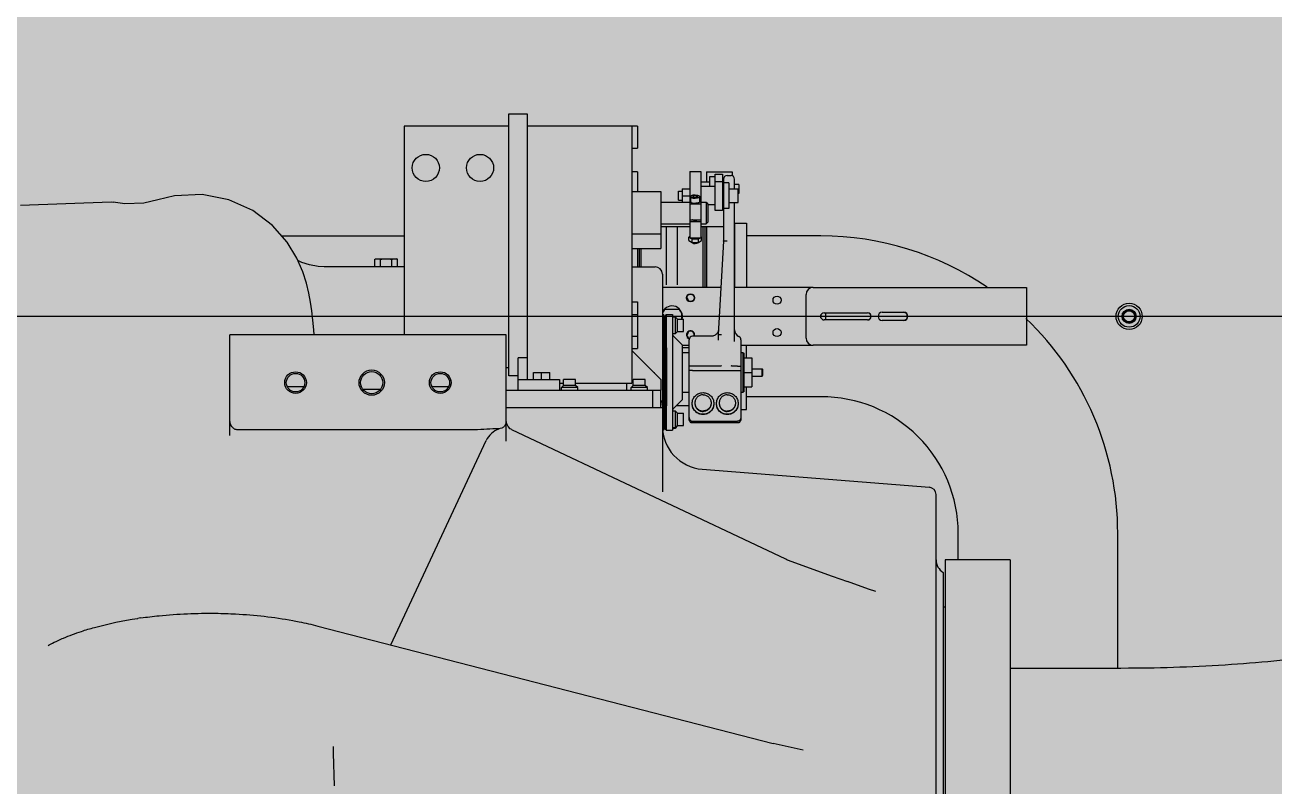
# Model space of a CAD drawing. Header units: millimetres. Extents: x -18489 to 17339, y -1599 to 10961.
# Drawn here: x -16764.7 to -16655.2, y 2114.1 to 2180.9 of the extents above; entities that cross this region are included whole.
import ezdxf

# ---------------------------------------------------------------- set-up
doc = ezdxf.new("R2010")
doc.units = ezdxf.units.MM
for name, color, linetype in [('188K-SM-03-F10-MECH-EQ-Y2257103$0$0 Xref', 8, 'Continuous'), ('188K-SM-03-F10-MECH-EQ-Y2257103$0$M-EQU-FOUNDATION', 8, 'Continuous'), ('188K-SM-03-F10-MECH-EQ-Y2257103$0$Micron CUP L10 HVAC EQU$0$M-MECH-EQU', 136, 'Continuous'), ('188K-SM-03-F10-MECH-EQ-Y2257103$0$Micron CUP L10 HVAC EQU$0$M-PHASE1 AREA', 252, 'Continuous')]:
    doc.layers.add(name, color=color, linetype=linetype)
pattern_1 = [(50, (4473.52, 709.2), (54.6554, -4.78173), [5.715, -62.865]), (355, (4473.52, 709.2), (-10.57303, 57.31705), [4.572, -50.29218]), (100.45144, (4478.076, 708.8), (44.08237, 52.53533), [4.857, -53.42707]), (46.1842, (4473.52, 724.44), (81.32371, -12.6127), [8.5725, -94.2975]), (96.63556, (4480.3, 723.39), (71.22124, 74.22784), [7.2855, -80.14068]), (351.18415, (4473.52, 724.44), (71.22124, 74.22784), [6.858, -75.43792]), (21, (4481.14, 720.63), (45.48432, -30.67956), [5.715, -62.865]), (326, (4481.14, 720.63), (18.54061, 55.25639), [4.572, -50.292]), (71.45144, (4484.93, 718.07), (64.02493, 24.57683), [4.857, -53.42698]), (37.5, (4473.521, 709.2), (0.926581, 25.366512), [0, -49.6824, 0, -51.054, 0, -50.4825]), (7.5, (4473.52, 709.2), (20.0459, 30.054172), [0, -29.1084, 0, -48.5394, 0, -19.2405]), (327.5, (4456.529, 709.2), (40.677179, -1.718623), [0, -19.05, 0, -59.436, 0, -78.867]), (317.5, (4448.91, 709.2), (44.438754, 7.62795), [0, -24.765, 0, -39.4716, 0, -56.007])]

# ---------------------------------------------------------------- blocks, each defined once
blk = doc.blocks.new('188K-SM-03-F10-MECH-EQ-Y2257103$0$Micron CUP L10 HVAC EQU$0$A$C0c53ceb0')
at = {"layer": '188K-SM-03-F10-MECH-EQ-Y2257103$0$Micron CUP L10 HVAC EQU$0$M-PHASE1 AREA'}
for p, q in [((-5791.1714, 12556.78257), (-5775.3131, 12556.78257)), ((-5791.1714, 12326.83731), (-5791.1714, 12556.78257)), ((-5775.3131, 12556.78257), (-5775.3131, 12323.66565)), ((-5791.1714, 12545.68177), (-5883.1495, 12545.68177)), ((-5883.1495, 12545.68177), (-5883.1495, 12362.86735)), ((-5678.57751, 12545.68177), (-5775.3131, 12545.68177)), ((-5683.335, 12545.68177), (-5683.335, 12320.49399)), ((-5678.57751, 12545.68177), (-5678.57751, 12526.65181)), ((-5683.335, 12526.65181), (-5678.57751, 12526.65181)), ((-5678.61587, 12505.89668), (-5683.335, 12505.89668)), ((-5678.61587, 12505.89649), (-5678.61587, 12488.59191)), ((-5632.58845, 12506.04009), (-5623.07348, 12506.04009)), ((-5632.58845, 12506.04009), (-5632.58845, 12448.03219)), ((-5623.07348, 12506.04009), (-5623.07348, 12448.03219)), ((-5615.15702, 12496.57405), (-5623.07348, 12496.57405)), ((-5617.86786, 12505.89668), (-5595.60282, 12505.89668)), ((-5617.86786, 12505.89649), (-5617.86786, 12496.57405)), ((-5615.15702, 12492.88018), (-5615.15702, 12501.78826)), ((-5615.15702, 12501.78826), (-5610.38684, 12501.78826)), ((-5610.38684, 12471.82967), (-5610.38684, 12503.68195)), ((-5610.38684, 12503.68195), (-5604.04353, 12503.68195)), ((-5610.38684, 12497.19174), (-5604.04353, 12497.19174)), ((-5604.04353, 12503.68195), (-5604.04353, 12471.82967)), ((-5603.05397, 12497.67144), (-5604.04353, 12497.67144)), ((-5603.05397, 12499.41767), (-5603.05397, 12445.04455)), ((-5598.28379, 12496.05184), (-5603.05397, 12496.05184)), ((-5600.00918, 12502.46272), (-5596.45692, 12502.46272)), ((-5598.28379, 12496.05184), (-5598.28379, 12473.72336)), ((-5595.60282, 12505.89649), (-5595.60282, 12502.32744)), ((-5593.41212, 12490.8207), (-5593.41212, 12499.41767)), ((-6084.56704, 12484.82415), (-6099.14505, 12481.27961)), ((-6060.31, 12485.89106), (-6084.56704, 12484.82415)), ((-6036.82562, 12481.25888), (-6060.31, 12485.89106)), ((-5683.335, 12488.59191), (-5657.96173, 12488.59191)), ((-5657.96173, 12488.59191), (-5657.96173, 12438.63194)), ((-5642.68702, 12488.85218), (-5639.33774, 12488.85218)), ((-5642.68702, 12480.92303), (-5642.68702, 12488.85218)), ((-5639.33774, 12490.97925), (-5632.58845, 12490.97925)), ((-5639.33774, 12490.97925), (-5639.33774, 12479.07693)), ((-5639.33774, 12484.63594), (-5632.58845, 12484.63594)), ((-5629.03704, 12484.69197), (-5630.17969, 12484.01507)), ((-5629.03704, 12483.33817), (-5629.03704, 12484.69197)), ((-5626.75176, 12484.69197), (-5629.03704, 12484.69197)), ((-5625.60911, 12484.01507), (-5626.75176, 12484.69197)), ((-5626.75176, 12483.33817), (-5626.75176, 12484.69197)), ((-5610.38684, 12492.88018), (-5623.07348, 12492.88018)), ((-5604.04353, 12491.93503), (-5603.43457, 12491.93503)), ((-5598.28379, 12490.83763), (-5590.34196, 12490.83763)), ((-5589.78375, 12494.58859), (-5593.41212, 12494.58859)), ((-5590.34196, 12478.93757), (-5590.34196, 12490.83763)), ((-5589.78375, 12486.65944), (-5590.34196, 12486.65944)), ((-5589.78375, 12494.58859), (-5589.78375, 12486.65944)), ((-6219.49758, 12476.66688), (-6139.8827, 12479.44709)), ((-6139.8827, 12479.44709), (-6138.32607, 12479.30882)), ((-6127.93881, 12477.81695), (-6138.32601, 12479.30888)), ((-6111.29658, 12478.43421), (-6127.93881, 12477.81695)), ((-6099.14493, 12481.27954), (-6111.29658, 12478.43421)), ((-6015.8453, 12471.71534), (-6036.82562, 12481.25888)), ((-5657.96173, 12479.07693), (-5632.58845, 12479.07693)), ((-5642.68702, 12480.92303), (-5639.33774, 12480.92303)), ((-5632.58845, 12477.83603), (-5623.07348, 12477.83603)), ((-5631.85263, 12479.48489), (-5631.85263, 12484.01507)), ((-5630.17969, 12484.01507), (-5629.03704, 12483.33817)), ((-5629.03704, 12483.33817), (-5626.75176, 12483.33817)), ((-5626.75176, 12483.33817), (-5625.60911, 12484.01507)), ((-5623.93617, 12479.48489), (-5623.93617, 12484.01507)), ((-5623.07348, 12479.07693), (-5618.31599, 12479.07693)), ((-5618.31599, 12479.07693), (-5616.73016, 12477.4911)), ((-5618.31599, 12479.07693), (-5618.31599, 12460.04698)), ((-5616.73016, 12477.4911), (-5616.73016, 12461.63281)), ((-5610.38684, 12476.89502), (-5616.73016, 12476.89502)), ((-5604.04353, 12477.84018), (-5603.43457, 12477.84018)), ((-5598.28379, 12473.72336), (-5603.05397, 12473.72336)), ((-5598.28379, 12478.93757), (-5590.34196, 12478.93757)), ((-5593.41212, 12356.86786), (-5593.41212, 12478.93757)), ((-5998.57213, 12458.66585), (-6015.8453, 12471.71534)), ((-5632.58845, 12463.76862), (-5623.07348, 12463.76862)), ((-5632.58845, 12462.33804), (-5623.07348, 12462.33804)), ((-5604.04353, 12471.82967), (-5610.38684, 12471.82967)), ((-5985.71758, 12444.09433), (-5998.57213, 12458.66585)), ((-5657.96173, 12460.04698), (-5632.58845, 12460.04698)), ((-5632.58845, 12457.56047), (-5657.96173, 12457.56047)), ((-5653.00285, 12406.78234), (-5653.00285, 12457.56047)), ((-5643.48787, 12406.78234), (-5643.48787, 12457.56047)), ((-5623.07348, 12460.04698), (-5618.31599, 12460.04698)), ((-5603.05397, 12457.56047), (-5623.07348, 12457.56047)), ((-5621.09596, 12457.56047), (-5621.09596, 12404.4036)), ((-5619.45369, 12457.56047), (-5619.45369, 12404.4036)), ((-5618.31599, 12460.04698), (-5616.73016, 12461.63281)), ((-5617.86786, 12457.56047), (-5617.86786, 12404.4036)), ((-5593.41212, 12460.73226), (-5582.91618, 12460.73226)), ((-5593.41212, 12460.73226), (-5593.41212, 12404.4036)), ((-5582.91618, 12460.73226), (-5582.91618, 12404.4036)), ((-5990.57979, 12449.60598), (-5883.1495, 12449.60598)), ((-5977.11924, 12430.06427), (-5985.71758, 12444.09433)), ((-5683.335, 12451.36136), (-5657.96173, 12451.36136)), ((-5632.58845, 12449.03399), (-5633.38787, 12448.56042)), ((-5633.38787, 12448.56042), (-5632.58845, 12448.08685)), ((-5633.38787, 12445.46082), (-5633.38787, 12448.56042)), ((-5633.38787, 12445.46082), (-5630.64114, 12443.83366)), ((-5632.58845, 12448.03219), (-5623.07348, 12448.03219)), ((-5632.49619, 12448.03219), (-5630.64114, 12446.93326)), ((-5630.64114, 12443.83366), (-5630.64114, 12446.93326)), ((-5630.64114, 12446.93326), (-5625.14766, 12446.93326)), ((-5630.64114, 12443.83366), (-5625.14766, 12443.83366)), ((-5630.30486, 12443.72027), (-5630.30486, 12443.83366)), ((-5625.48394, 12443.72027), (-5625.48394, 12443.83366)), ((-5625.14766, 12446.93326), (-5623.29261, 12448.03219)), ((-5625.14766, 12443.83366), (-5625.14766, 12446.93326)), ((-5625.14766, 12443.83366), (-5622.40093, 12445.46082)), ((-5622.40093, 12448.56042), (-5623.07348, 12448.95884)), ((-5623.07348, 12448.162), (-5622.40093, 12448.56042)), ((-5622.40093, 12445.46082), (-5622.40093, 12448.56042)), ((-5603.05397, 12445.04514), (-5607.87489, 12362.96922)), ((-5517.65931, 12449.60526), (-5582.91456, 12449.60526)), ((-5971.86346, 12418.00925), (-5977.11924, 12430.06427)), ((-5908.92693, 12429.16139), (-5907.57762, 12429.52293)), ((-5907.57762, 12429.52293), (-5890.1335, 12429.52293)), ((-5888.78419, 12429.16139), (-5890.1335, 12429.52293)), ((-5683.335, 12438.63194), (-5657.96173, 12438.63194)), ((-5678.61587, 12438.63194), (-5678.61587, 12422.49454)), ((-5677.03004, 12438.63194), (-5677.03004, 12422.49454)), ((-5675.39476, 12422.49454), (-5675.39476, 12438.63194)), ((-5972.69411, 12426.3265), (-5976.25541, 12428.08293)), ((-5966.13753, 12424.12904), (-5972.69411, 12426.3265)), ((-5958.35586, 12422.7465), (-5966.13753, 12424.12904)), ((-5953.24686, 12422.49454), (-5958.35586, 12422.7465)), ((-5883.1495, 12422.49454), (-5953.2454, 12422.49454)), ((-5908.92693, 12422.49454), (-5908.92693, 12429.16139)), ((-5903.89124, 12422.49454), (-5903.89124, 12429.16139)), ((-5893.81987, 12422.49454), (-5893.81987, 12429.16139)), ((-5888.78419, 12422.49454), (-5888.78419, 12429.16139)), ((-5683.335, 12422.49454), (-5663.06175, 12422.49454)), ((-5968.6895, 12408.0169), (-5971.86346, 12418.00925)), ((-5966.65791, 12399.44917), (-5968.6895, 12408.0169)), ((-5656.71844, 12416.15122), (-5656.71844, 12225.11651)), ((-5965.22788, 12391.60351), (-5966.65791, 12399.44917)), ((-5605.44114, 12404.4036), (-5656.71844, 12404.4036)), ((-5524.4238, 12404.4036), (-5593.41212, 12404.4036)), ((-5530.76712, 12360.00037), (-5530.76712, 12398.06028)), ((-5524.4238, 12404.4036), (-5337.44562, 12404.4036)), ((-5337.44562, 12404.4036), (-5337.44562, 12353.65705)), ((-5964.11, 12383.88566), (-5965.22788, 12391.60351)), ((-5683.335, 12391.79288), (-5678.57751, 12391.79288)), ((-5678.57751, 12391.79085), (-5678.57751, 12350.69021)), ((-3683.5878, 12379.03032), (-8809.19869, 12379.03032)), ((-5963.14924, 12375.80119), (-5964.11, 12383.88566)), ((-5962.27451, 12367.11996), (-5963.14924, 12375.80119)), ((-5683.335, 12380.75551), (-5678.57751, 12380.75551)), ((-5656.71844, 12380.62864), (-5655.73365, 12380.62864)), ((-5654.56171, 12378.59878), (-5655.73365, 12380.62864)), ((-5655.73365, 12380.62864), (-5655.73365, 12279.13556)), ((-5653.38977, 12380.62864), (-5654.56171, 12378.59878)), ((-5654.56171, 12378.59878), (-5654.56171, 12281.16542)), ((-5654.27785, 12385.37364), (-5642.21287, 12385.37364)), ((-5653.38977, 12380.62864), (-5653.38977, 12279.13556)), ((-5653.38977, 12380.62864), (-5647.71092, 12380.62864)), ((-5647.71092, 12380.62852), (-5647.71092, 12279.13568)), ((-5645.30046, 12378.24355), (-5647.71092, 12378.24355)), ((-5643.52433, 12376.44205), (-5645.30046, 12378.24355)), ((-5645.30046, 12363.98378), (-5645.30046, 12378.24355)), ((-5643.52433, 12365.78528), (-5643.52433, 12376.44205)), ((-5643.52433, 12376.44205), (-5638.19595, 12376.44205)), ((-5638.19595, 12365.78528), (-5638.19595, 12376.44205)), ((-5517.66092, 12377.73986), (-5517.66092, 12380.32079)), ((-5514.78196, 12382.20198), (-5476.72205, 12382.20198)), ((-5476.72205, 12375.85867), (-5514.78196, 12375.85867)), ((-5513.80728, 12382.21013), (-5513.80458, 12375.85082)), ((-5464.03542, 12382.58258), (-5445.00546, 12382.58258)), ((-5445.00546, 12375.47807), (-5464.03542, 12375.47807)), ((-5961.89738, 12362.86735), (-5962.27451, 12367.11996)), ((-5647.71092, 12363.98378), (-5645.30046, 12363.98378)), ((-5643.52433, 12365.78528), (-5645.30046, 12363.98378)), ((-5643.52433, 12365.78528), (-5638.19595, 12365.78528)), ((-5608.84273, 12364.0627), (-5609.29018, 12363.54421)), ((-5608.46387, 12364.61008), (-5608.84273, 12364.0627)), ((-5608.15155, 12365.17953), (-5608.46387, 12364.61008)), ((-5607.91201, 12365.74283), (-5608.15155, 12365.17953)), ((-5607.74346, 12366.26901), (-5607.91201, 12365.74283)), ((-5607.66022, 12366.62394), (-5607.74346, 12366.26901)), ((-5793.72579, 12362.86735), (-6036.04052, 12362.86735)), ((-6036.04052, 12274.49832), (-6036.04052, 12362.86735)), ((-5793.72579, 12269.64935), (-5793.72579, 12362.86735)), ((-5683.335, 12361.72555), (-5678.57751, 12361.72555)), ((-5647.48797, 12362.13694), (-5639.33774, 12353.98671)), ((-5639.33774, 12353.98671), (-5639.33774, 12305.77749)), ((-5639.33774, 12353.65705), (-5633.24816, 12353.65705)), ((-5633.24816, 12288.58284), (-5633.24816, 12358.55368)), ((-5613.86133, 12361.59869), (-5630.20337, 12361.59869)), ((-5613.3486, 12361.61941), (-5613.86132, 12361.59866)), ((-5612.52884, 12361.7402), (-5613.3486, 12361.61941)), ((-5611.75774, 12361.95764), (-5612.52884, 12361.7402)), ((-5611.04352, 12362.25892), (-5611.75774, 12361.95764)), ((-5610.39195, 12362.63159), (-5611.04352, 12362.25892)), ((-5609.8068, 12363.06374), (-5610.39195, 12362.63159)), ((-5609.29018, 12363.54421), (-5609.8068, 12363.06374)), ((-5607.87489, 12362.96863), (-5607.87489, 12358.09973)), ((-5587.83001, 12358.55368), (-5587.83001, 12288.58284)), ((-5587.83001, 12353.65705), (-5524.4238, 12353.65705)), ((-5582.91618, 12342.56873), (-5582.91618, 12353.65705)), ((-5337.44562, 12353.65705), (-5524.4238, 12353.65705)), ((-5783.24225, 12314.15067), (-5783.24225, 12342.6956)), ((-5775.3131, 12342.6956), (-5783.24225, 12342.6956)), ((-5683.335, 12350.68818), (-5678.57751, 12350.68818)), ((-5657.96173, 12323.66565), (-5683.335, 12349.03892)), ((-5653.00285, 12351.27831), (-5653.00285, 12300.50018)), ((-5633.24816, 12351.27831), (-5639.33774, 12351.27831)), ((-5639.33774, 12347.28816), (-5633.24816, 12347.28816)), ((-5587.83001, 12347.28816), (-5586.11731, 12347.28816)), ((-5586.11731, 12347.28816), (-5586.11731, 12312.47604)), ((-5586.11731, 12347.28816), (-5585.35611, 12346.84869)), ((-5585.35611, 12346.84811), (-5585.35611, 12312.91609)), ((-5585.35611, 12342.56873), (-5578.2516, 12342.56873)), ((-5578.2516, 12342.56873), (-5578.2516, 12317.19546)), ((-5791.1714, 12333.97354), (-5793.72579, 12333.97354)), ((-5605.30854, 12335.46879), (-5630.20337, 12335.46879)), ((-5630.20337, 12331.56261), (-5590.8748, 12331.56261)), ((-5590.8748, 12335.46879), (-5595.97847, 12335.46879)), ((-5578.2516, 12333.0563), (-5569.24408, 12333.0563)), ((-5569.24408, 12333.0563), (-5568.48289, 12332.2951)), ((-5569.24408, 12326.7079), (-5569.24408, 12333.0563)), ((-5568.48289, 12327.4691), (-5568.48289, 12332.2951)), ((-5783.24225, 12326.83731), (-5791.1714, 12326.83731)), ((-5783.24225, 12323.66565), (-5746.76817, 12323.66565)), ((-5769.75636, 12323.66565), (-5769.75636, 12329.83135)), ((-5769.75636, 12329.83135), (-5755.49658, 12329.83135)), ((-5762.62647, 12323.66565), (-5762.62647, 12329.83135)), ((-5755.49658, 12323.66565), (-5755.49658, 12329.83135)), ((-5746.76817, 12323.66565), (-5746.76817, 12314.15067)), ((-5746.76817, 12320.49399), (-5743.39353, 12320.49399)), ((-5743.39353, 12318.33726), (-5743.39353, 12323.66565)), ((-5732.7369, 12323.66565), (-5743.39338, 12323.66565)), ((-5732.73675, 12318.33726), (-5732.73675, 12323.66565)), ((-5732.73675, 12320.49399), (-5683.335, 12320.49399)), ((-5688.09248, 12320.49399), (-5688.09248, 12314.15067)), ((-5682.32007, 12318.33726), (-5682.32007, 12323.66565)), ((-5671.66344, 12323.66565), (-5682.31992, 12323.66565)), ((-5671.66329, 12318.33726), (-5671.66329, 12323.66565)), ((-5664.12743, 12329.83135), (-5663.51847, 12329.83135)), ((-5663.51847, 12329.22239), (-5663.51847, 12329.83135)), ((-5657.96173, 12323.66565), (-5657.96173, 12314.15067)), ((-5585.35611, 12329.8821), (-5578.2516, 12329.8821)), ((-5578.2516, 12326.7079), (-5569.24408, 12326.7079)), ((-5569.24408, 12326.7079), (-5568.48289, 12327.4691)), ((-5985.63792, 12317.4492), (-5971.02375, 12317.4492)), ((-5919.19111, 12315.1656), (-5903.89327, 12315.1656)), ((-5858.77157, 12317.4492), (-5844.15739, 12317.4492)), ((-5793.72579, 12314.15067), (-5657.96173, 12314.15067)), ((-5745.19503, 12316.56113), (-5743.39353, 12318.33726)), ((-5745.19503, 12314.15067), (-5745.19503, 12316.56113)), ((-5730.93525, 12316.56113), (-5745.19503, 12316.56113)), ((-5732.73675, 12318.33726), (-5743.39353, 12318.33726)), ((-5730.93525, 12316.56113), (-5732.73675, 12318.33726)), ((-5730.93525, 12314.15067), (-5730.93525, 12316.56113)), ((-5684.12157, 12316.56113), (-5682.32007, 12318.33726)), ((-5684.12157, 12314.15067), (-5684.12157, 12316.56113)), ((-5669.86179, 12316.56113), (-5684.12157, 12316.56113)), ((-5671.66329, 12318.33726), (-5682.32007, 12318.33726)), ((-5669.86179, 12316.56113), (-5671.66329, 12318.33726)), ((-5669.86179, 12314.15067), (-5669.86179, 12316.56113)), ((-5665.16773, 12298.67298), (-5665.16773, 12314.15067)), ((-5658.06322, 12298.67298), (-5658.06322, 12314.15067)), ((-5639.33774, 12312.47604), (-5633.24816, 12312.47604)), ((-5587.83001, 12312.47604), (-5586.11731, 12312.47604)), ((-5586.11731, 12312.47604), (-5585.35611, 12312.91551)), ((-5585.35611, 12317.19546), (-5578.2516, 12317.19546)), ((-5582.91618, 12297.32839), (-5582.91618, 12317.19546)), ((-5656.71844, 12298.67298), (-5793.72579, 12298.67298)), ((-5647.48797, 12297.62726), (-5639.33774, 12305.77749)), ((-5633.24816, 12300.50018), (-5644.61506, 12300.50018)), ((-5643.48787, 12301.62736), (-5643.48787, 12300.50018)), ((-5517.66092, 12308.45281), (-5582.91618, 12308.45281)), ((-5645.30046, 12295.78042), (-5647.71092, 12295.78042)), ((-5643.52433, 12293.97892), (-5645.30046, 12295.78042)), ((-5645.30046, 12281.52065), (-5645.30046, 12295.78042)), ((-5643.52433, 12283.32215), (-5643.52433, 12293.97892)), ((-5643.52433, 12293.97892), (-5638.19595, 12293.97892)), ((-5638.19595, 12283.32215), (-5638.19595, 12293.97892)), ((-5630.20337, 12287.14217), (-5590.8748, 12287.14217)), ((-5587.83001, 12297.32839), (-5582.91618, 12297.32839)), ((-5821.29924, 12279.57275), (-6029.69683, 12279.59009)), ((-5793.19118, 12284.77152), (-5793.67694, 12286.77928)), ((-5792.00487, 12282.52082), (-5793.19118, 12284.77152)), ((-5790.0991, 12280.51726), (-5792.00487, 12282.52082)), ((-5788.72352, 12279.65797), (-5790.0991, 12280.51726)), ((-5548.48974, 12165.99034), (-5788.69419, 12279.64409)), ((-5656.71844, 12279.13556), (-5655.73365, 12279.13556)), ((-5654.56171, 12281.16542), (-5655.73365, 12279.13556)), ((-5653.38977, 12279.13556), (-5654.56171, 12281.16542)), ((-5653.38977, 12279.13556), (-5647.71092, 12279.13556)), ((-5647.71092, 12281.52065), (-5645.30046, 12281.52065)), ((-5646.65953, 12280.7089), (-5647.71092, 12280.7089)), ((-5643.52433, 12283.32215), (-5645.30046, 12281.52065)), ((-5643.52433, 12283.32215), (-5638.19595, 12283.32215)), ((-5630.20337, 12286.98084), (-5590.8748, 12286.98084)), ((-5590.8748, 12285.53805), (-5630.20337, 12285.53805)), ((-5894.75118, 12090.96113), (-5811.18544, 12270.16845)), ((-5621.67712, 12244.94508), (-5422.61706, 12229.10741)), ((-5416.77684, 11873.67069), (-5416.77684, 12222.77839)), ((-5397.28773, 12165.4653), (-5397.28773, 12188.73079)), ((-5257.43506, 12070.31554), (-5257.43506, 12188.73079)), ((-5547.56821, 12165.59369), (-5548.48971, 12165.99033)), ((-5547.2526, 12165.47523), (-5547.56821, 12165.59369)), ((-5547.25265, 12165.47525), (-5507.88609, 12151.23245)), ((-5351.7557, 12165.4653), (-5408.84555, 12165.4653)), ((-5408.84555, 12165.46529), (-5408.84555, 11467.70043)), ((-5351.7557, 12165.46529), (-5351.7557, 11467.70043)), ((-5507.88609, 12151.23245), (-5494.51291, 12146.43076)), ((-5475.92156, 12139.82263), (-5494.51291, 12146.43076)), ((-5410.4201, 12154.46279), (-5410.4201, 11478.69888)), ((-5469.5834, 12137.57886), (-5475.92156, 12139.82263)), ((-5410.43388, 12124.25871), (-5408.84555, 12124.25871)), ((-6116.93035, 12114.10545), (-6116.58167, 12114.15787)), ((-6116.81491, 12113.98956), (-6116.45673, 12114.03164)), ((-5958.64341, 12107.4532), (-5559.50156, 12004.42541)), ((-6195.21536, 12090.39193), (-6195.23912, 12090.37892)), ((-5254.64256, 12070.31554), (-5351.7557, 12070.31554)), ((-5248.12228, 12070.3335), (-5254.64256, 12070.31554)), ((-5533.16051, 11998.65796), (-5559.50024, 12004.42574)), ((-5945.06929, 12001.71238), (-5945.06932, 12001.72039)), ((-5944.93454, 11995.86821), (-5945.06926, 12001.71237)), ((-5944.28647, 11967.14102), (-5944.93454, 11995.86821)), ((-5533.16051, 11998.65796), (-5533.16376, 11998.65856))]:
    blk.add_line(p, q, dxfattribs=at)
for centre, radius in [((-5864.11955, 12509.20769), 11.89372), ((-5816.54467, 12509.20769), 11.89372), ((-5632.0082, 12395.26748), 3.55226), ((-5632.0082, 12395.26748), 3.17166), ((-5556.14039, 12393.23936), 3.55226), ((-5247.44558, 12379.03032), 11.4879), ((-5247.44558, 12379.03032), 9.51498), ((-5247.44558, 12379.03032), 6.17839), ((-5247.44558, 12379.03032), 5.67682), ((-5247.44558, 12379.03032), 5.29033), ((-5247.44558, 12379.03032), 4.90973), ((-5556.14039, 12364.82129), 3.55226), ((-5911.54219, 12320.87459), 11.10081), ((-5978.29927, 12320.87459), 9.51498), ((-5978.29927, 12320.87459), 8.13213), ((-5911.54219, 12320.87459), 9.71796), ((-5851.43292, 12320.87459), 9.51498), ((-5851.43292, 12320.87459), 8.13213)]:
    blk.add_circle(centre, radius, dxfattribs=at)
for centre, radius, start, end in [((-5600.00918, 12499.41792), 3.04479, 90, 180), ((-5596.45692, 12499.41792), 3.04479, 0, 90), ((-5603.43457, 12492.31563), 0.3806, 270, 0), ((-5603.43457, 12477.45958), 0.3806, 0, 90), ((-5518.31034, 12188.73079), 260.87528, 55.84772991, 89.85736929), ((-5663.06175, 12416.15122), 6.34332, 0, 90), ((-5524.4238, 12398.06028), 6.34332, 90, 180), ((-5648.24536, 12379.03032), 9.12169, 343.34169816, 155.45454546), ((-5640.12591, 12391.71696), 6.34332, 8.83283844, 38.41435594), ((-5648.24536, 12379.03032), 8.75378, 133.56128448, 164.52042816), ((-5648.24536, 12379.03032), 8.75378, 342.73550115, 46.43871552), ((-5514.78196, 12379.03032), 3.17166, 90, 270), ((-5476.72205, 12379.03032), 3.17166, 270, 90), ((-5476.97578, 12379.03032), 3.17166, 274.68569801, 85.31430199), ((-5464.03542, 12379.03032), 3.55226, 90, 270), ((-5445.00546, 12379.03032), 3.55226, 270, 90), ((-5445.2592, 12379.03032), 3.55226, 274.16545684, 85.83454316), ((-5518.31034, 12188.73079), 260.87528, 0, 46.26205073), ((-5632.0082, 12362.79317), 3.55226, 340.03499678, 251.84765396), ((-5632.0082, 12362.79317), 3.17166, 337.53823738, 252.5844872), ((-5640.12591, 12366.34369), 6.34332, 321.58564406, 351.16716156), ((-5587.06881, 12367.13591), 6.34332, 180, 246.08346558), ((-5646.94973, 12362.67518), 0.7612, 180, 225), ((-5630.20337, 12358.5539), 3.04479, 90, 180), ((-5590.8748, 12358.5539), 3.04479, 0, 66.08346558), ((-5524.4238, 12360.00037), 6.34332, 180, 270), ((-5663.77498, 12301.46991), 7.02237, 30.3321547, 34.77861289), ((-5517.01151, 12188.73079), 119.72378, 0, 90.31079016), ((-5646.94973, 12297.08901), 0.7612, 135, 180), ((-6029.6972, 12286.74754), 6.34332, 180, 216.87989059), ((-5793.93846, 12262.12603), 19.02995, 108.65302278, 154.99993775), ((-5800.07245, 12286.84975), 6.44555, 270.43156277, 272.25077166), ((-5618.65853, 12282.88509), 38.05991, 180, 265.451), ((-5646.65953, 12283.88056), 3.17166, 270, 349.89197358), ((-5423.12016, 12222.78407), 6.34332, 0, 85.451), ((-5404.09021, 12165.4633), 12.68664, 180, 240.06999585), ((-6060.89817, 11742.54243), 375.76414, 98.12416995, 98.52189642)]:
    blk.add_arc(centre, radius, start, end, dxfattribs=at)
for points, knots in [([(-5627.8944, 12485.36887), (-5628.15195, 12485.36887), (-5628.53574, 12485.35617), (-5629.04042, 12485.31314), (-5629.40526, 12485.2687), (-5629.75561, 12485.21232), (-5630.08811, 12485.14453), (-5630.3996, 12485.066), (-5630.6871, 12484.9775), (-5630.90913, 12484.89441), (-5631.07217, 12484.82313), (-5631.21762, 12484.75267), (-5631.38026, 12484.66097), (-5631.54787, 12484.5416), (-5631.68109, 12484.4167), (-5631.77863, 12484.28695), (-5631.82966, 12484.17282), (-5631.84938, 12484.08213), (-5631.85263, 12484.03727), (-5631.85263, 12484.01507)], [0, 0, 0, 0, 0.1745988697, 0.2600579958, 0.3433212556, 0.4237029607, 0.5005582458, 0.5732949316, 0.641387248, 0.7043927255, 0.7338827608, 0.7619852213, 0.8139421402, 0.860256661, 0.9011649159, 0.9372618826, 0.9696314474, 0.9849504909, 1, 1, 1, 1]), ([(-5627.8944, 12485.36887), (-5627.63685, 12485.36887), (-5627.25306, 12485.35617), (-5626.74838, 12485.31314), (-5626.38354, 12485.2687), (-5626.03319, 12485.21232), (-5625.70069, 12485.14453), (-5625.3892, 12485.066), (-5625.1017, 12484.9775), (-5624.87967, 12484.89441), (-5624.71663, 12484.82313), (-5624.57118, 12484.75267), (-5624.40854, 12484.66097), (-5624.24093, 12484.5416), (-5624.10771, 12484.4167), (-5624.01017, 12484.28695), (-5623.95914, 12484.17282), (-5623.93942, 12484.08213), (-5623.93617, 12484.03727), (-5623.93617, 12484.01507)], [0, 0, 0, 0, 0.1745988697, 0.2600579958, 0.3433212556, 0.4237029607, 0.5005582458, 0.5732949316, 0.641387248, 0.7043927255, 0.7338827608, 0.7619852213, 0.8139421402, 0.860256661, 0.9011649159, 0.9372618826, 0.9696314474, 0.9849504909, 1, 1, 1, 1]), ([(-5631.85263, 12484.01507), (-5631.85263, 12483.99287), (-5631.84938, 12483.94801), (-5631.82966, 12483.85732), (-5631.77863, 12483.74319), (-5631.68109, 12483.61344), (-5631.54787, 12483.48854), (-5631.38026, 12483.36918), (-5631.21762, 12483.27747), (-5631.07217, 12483.20701), (-5630.90913, 12483.13573), (-5630.6871, 12483.05264), (-5630.3996, 12482.96414), (-5630.08811, 12482.88561), (-5629.75561, 12482.81783), (-5629.40526, 12482.76144), (-5629.04042, 12482.717), (-5628.53574, 12482.67397), (-5628.15195, 12482.66128), (-5627.8944, 12482.66128)], [0, 0, 0, 0, 0.0150495091, 0.0303685526, 0.0627381174, 0.0988350841, 0.139743339, 0.1860578598, 0.2380147787, 0.2661172392, 0.2956072745, 0.358612752, 0.4267050684, 0.4994417542, 0.5762970393, 0.6566787444, 0.7399420042, 0.8254011303, 1, 1, 1, 1]), ([(-5631.85263, 12479.48489), (-5631.85263, 12479.45898), (-5631.84818, 12479.40645), (-5631.82831, 12479.32845), (-5631.79541, 12479.25117), (-5631.74969, 12479.17489), (-5631.69139, 12479.09982), (-5631.62075, 12479.02614), (-5631.538, 12478.95405), (-5631.40738, 12478.85699), (-5631.21401, 12478.74219), (-5630.94681, 12478.61841), (-5630.6402, 12478.50573), (-5630.42105, 12478.4416), (-5630.30584, 12478.41133)], [0, 0, 0, 0, 0.039012118, 0.0789688686, 0.1207391778, 0.1650636176, 0.2125331407, 0.2635927064, 0.318558126, 0.3776368025, 0.5084785777, 0.6563487479, 0.8205946663, 1, 1, 1, 1]), ([(-5630.30584, 12478.41133), (-5630.12623, 12478.36413), (-5629.74872, 12478.28211), (-5629.15864, 12478.19571), (-5628.53502, 12478.14289), (-5628.1096, 12478.13109), (-5627.8944, 12478.13109)], [0, 0, 0, 0, 0.2289293179, 0.4756840764, 0.734715221, 1, 1, 1, 1]), ([(-5623.93617, 12484.01507), (-5623.93617, 12483.99287), (-5623.93942, 12483.94801), (-5623.95914, 12483.85732), (-5624.01017, 12483.74319), (-5624.10771, 12483.61344), (-5624.24093, 12483.48854), (-5624.40854, 12483.36918), (-5624.57118, 12483.27747), (-5624.71663, 12483.20701), (-5624.87967, 12483.13573), (-5625.1017, 12483.05264), (-5625.3892, 12482.96414), (-5625.70069, 12482.88561), (-5626.03319, 12482.81783), (-5626.38354, 12482.76144), (-5626.74838, 12482.717), (-5627.25306, 12482.67397), (-5627.63685, 12482.66128), (-5627.8944, 12482.66128)], [0, 0, 0, 0, 0.0150495091, 0.0303685526, 0.0627381174, 0.0988350841, 0.139743339, 0.1860578598, 0.2380147787, 0.2661172392, 0.2956072745, 0.358612752, 0.4267050684, 0.4994417542, 0.5762970393, 0.6566787444, 0.7399420042, 0.8254011303, 1, 1, 1, 1]), ([(-5625.48296, 12478.41133), (-5625.66257, 12478.36413), (-5626.04008, 12478.28211), (-5626.63016, 12478.19571), (-5627.25378, 12478.14289), (-5627.6792, 12478.13109), (-5627.8944, 12478.13109)], [0, 0, 0, 0, 0.2289293179, 0.4756840764, 0.734715221, 1, 1, 1, 1]), ([(-5623.93617, 12479.48489), (-5623.93617, 12479.45898), (-5623.94062, 12479.40645), (-5623.96049, 12479.32845), (-5623.99339, 12479.25117), (-5624.03911, 12479.17489), (-5624.09741, 12479.09982), (-5624.16805, 12479.02614), (-5624.2508, 12478.95405), (-5624.38142, 12478.85699), (-5624.57479, 12478.74219), (-5624.84199, 12478.61841), (-5625.1486, 12478.50573), (-5625.36775, 12478.4416), (-5625.48296, 12478.41133)], [0, 0, 0, 0, 0.039012118, 0.0789688686, 0.1207391778, 0.1650636176, 0.2125331407, 0.2635927064, 0.318558126, 0.3776368025, 0.5084785777, 0.6563487479, 0.8205946663, 1, 1, 1, 1]), ([(-5627.8944, 12463.13643), (-5628.16134, 12463.13643), (-5628.67115, 12463.16381), (-5629.3674, 12463.28468), (-5629.86135, 12463.44942), (-5630.15224, 12463.62167), (-5630.25757, 12463.71734), (-5630.29646, 12463.76706)], [0, 0, 0, 0, 0.3155386531, 0.6017381695, 0.8340558254, 0.925385251, 1, 1, 1, 1]), ([(-5625.49234, 12463.76706), (-5625.53123, 12463.71734), (-5625.63656, 12463.62167), (-5625.92745, 12463.44942), (-5626.4214, 12463.28468), (-5627.11765, 12463.16381), (-5627.62746, 12463.13643), (-5627.8944, 12463.13643)], [0, 0, 0, 0, 0.074614749, 0.1659441746, 0.3982618305, 0.6844613469, 1, 1, 1, 1]), ([(-5631.70235, 12448.03106), (-5631.62417, 12447.96528), (-5631.43964, 12447.84018), (-5631.11811, 12447.68104), (-5630.7356, 12447.53829), (-5630.45806, 12447.45974), (-5630.31077, 12447.42313)], [0, 0, 0, 0, 0.2003933238, 0.4348502657, 0.7023289912, 1, 1, 1, 1]), ([(-5630.31077, 12447.42313), (-5630.12898, 12447.37794), (-5629.74866, 12447.29935), (-5629.15634, 12447.21646), (-5628.53318, 12447.16585), (-5628.10885, 12447.15455), (-5627.8944, 12447.15455)], [0, 0, 0, 0, 0.2306320542, 0.4776703186, 0.7359646394, 1, 1, 1, 1]), ([(-5630.30486, 12443.72027), (-5630.30486, 12443.70675), (-5630.30288, 12443.67943), (-5630.29087, 12443.62421), (-5630.2598, 12443.5547), (-5630.2004, 12443.47569), (-5630.11927, 12443.39963), (-5630.0172, 12443.32694), (-5629.89506, 12443.25808), (-5629.75393, 12443.19363), (-5629.59509, 12443.13418), (-5629.42, 12443.08028), (-5629.23031, 12443.03246), (-5629.02783, 12442.99118), (-5628.73869, 12442.94466), (-5628.35971, 12442.90607), (-5628.05124, 12442.89585), (-5627.8944, 12442.89585)], [0, 0, 0, 0, 0.015050095, 0.0303697371, 0.0627405449, 0.0988389228, 0.1397487375, 0.1860650934, 0.2380239933, 0.2956077737, 0.3586156747, 0.4267106617, 0.4994501355, 0.5763084177, 0.6566932299, 0.8253943783, 1, 1, 1, 1]), ([(-5627.8944, 12447.15455), (-5627.67995, 12447.15455), (-5627.25562, 12447.16585), (-5626.63246, 12447.21646), (-5626.04014, 12447.29935), (-5625.65982, 12447.37794), (-5625.47803, 12447.42313)], [0, 0, 0, 0, 0.2640353606, 0.5223296814, 0.7693679458, 1, 1, 1, 1]), ([(-5625.48394, 12443.72027), (-5625.48394, 12443.70675), (-5625.48592, 12443.67943), (-5625.49793, 12443.62421), (-5625.529, 12443.5547), (-5625.5884, 12443.47569), (-5625.66953, 12443.39963), (-5625.7716, 12443.32694), (-5625.89374, 12443.25808), (-5626.03487, 12443.19363), (-5626.19371, 12443.13418), (-5626.3688, 12443.08028), (-5626.55849, 12443.03246), (-5626.76097, 12442.99118), (-5627.05011, 12442.94466), (-5627.42909, 12442.90607), (-5627.73756, 12442.89585), (-5627.8944, 12442.89585)], [0, 0, 0, 0, 0.015050095, 0.0303697371, 0.0627405449, 0.0988389228, 0.1397487375, 0.1860650934, 0.2380239933, 0.2956077737, 0.3586156747, 0.4267106617, 0.4994501355, 0.5763084177, 0.6566932299, 0.8253943783, 1, 1, 1, 1]), ([(-5625.47803, 12447.42313), (-5625.33074, 12447.45974), (-5625.0532, 12447.53829), (-5624.67069, 12447.68104), (-5624.34916, 12447.84018), (-5624.16463, 12447.96528), (-5624.08645, 12448.03106)], [0, 0, 0, 0, 0.2976710088, 0.5651497343, 0.7996066762, 1, 1, 1, 1]), ([(-5603.05397, 12445.04455), (-5603.05397, 12445.05392), (-5603.03174, 12445.07676), (-5602.99014, 12445.10931), (-5602.91587, 12445.1464), (-5602.76517, 12445.19257), (-5602.50913, 12445.23062), (-5601.96079, 12445.28831), (-5601.11534, 12445.32247), (-5600.39738, 12445.31678), (-5600.00918, 12445.30554)], [0, 0, 0, 0, 0.0090844089, 0.0271907757, 0.0536044474, 0.0878675778, 0.180327543, 0.3035282425, 0.6232436268, 1, 1, 1, 1]), ([(-5907.56537, 12429.44218), (-5907.46932, 12429.45537), (-5907.08559, 12429.50198), (-5906.69866, 12429.52293), (-5906.40909, 12429.52293)], [0, 0, 0, 0, 0.2508444738, 1, 1, 1, 1]), ([(-5906.40909, 12429.52293), (-5905.98723, 12429.52293), (-5905.13645, 12429.45479), (-5904.30457, 12429.27214), (-5903.89124, 12429.16139)], [0, 0, 0, 0, 0.4964392741, 1, 1, 1, 1]), ([(-5903.89124, 12429.16139), (-5903.05675, 12429.27319), (-5901.38183, 12429.45604), (-5899.69745, 12429.52293), (-5898.85556, 12429.52293)], [0, 0, 0, 0, 0.5000188483, 1, 1, 1, 1]), ([(-5898.85556, 12429.52293), (-5898.01367, 12429.52293), (-5896.32929, 12429.45604), (-5894.65437, 12429.27319), (-5893.81987, 12429.16139)], [0, 0, 0, 0, 0.4999811568, 1, 1, 1, 1]), ([(-5893.81987, 12429.16139), (-5893.40655, 12429.27214), (-5892.57467, 12429.45479), (-5891.72388, 12429.52293), (-5891.30203, 12429.52293)], [0, 0, 0, 0, 0.503560731, 1, 1, 1, 1]), ([(-5891.30203, 12429.52293), (-5890.88018, 12429.52293), (-5890.02939, 12429.45479), (-5889.19751, 12429.27214), (-5888.78419, 12429.16139)], [0, 0, 0, 0, 0.4964392741, 1, 1, 1, 1]), ([(-5908.92693, 12429.16139), (-5908.81414, 12429.19161), (-5908.36492, 12429.30595), (-5907.90895, 12429.39499), (-5907.56537, 12429.44218)], [0, 0, 0, 0, 0.2518884729, 1, 1, 1, 1]), ([(-5607.87489, 12362.96922), (-5607.87489, 12362.97868), (-5607.85184, 12363.00158), (-5607.80962, 12363.03425), (-5607.73431, 12363.0714), (-5607.58284, 12363.11736), (-5607.32637, 12363.15514), (-5606.77831, 12363.21256), (-5605.93415, 12363.24655), (-5605.21747, 12363.24084), (-5604.8301, 12363.22962)], [0, 0, 0, 0, 0.0091856884, 0.027590296, 0.0543390402, 0.0888328543, 0.1814587651, 0.3046652308, 0.6239993792, 1, 1, 1, 1]), ([(-5630.20337, 12335.46879), (-5630.59206, 12335.46879), (-5631.31158, 12335.44888), (-5632.15705, 12335.37592), (-5632.70588, 12335.28186), (-5632.95959, 12335.2184), (-5633.11113, 12335.15776), (-5633.19589, 12335.11203), (-5633.24816, 12335.05811), (-5633.24816, 12335.02309)], [0, 0, 0, 0, 0.3722471448, 0.6890124805, 0.8117982476, 0.9048896442, 0.9396154679, 0.966459883, 1, 1, 1, 1]), ([(-5630.20337, 12331.56261), (-5630.59195, 12331.56261), (-5631.15621, 12331.55401), (-5631.87394, 12331.52259), (-5632.32945, 12331.49215), (-5632.70406, 12331.45536), (-5632.98195, 12331.41513), (-5633.15114, 12331.37485), (-5633.22885, 12331.33989), (-5633.24816, 12331.31662), (-5633.24816, 12331.30695)], [0, 0, 0, 0, 0.3785624291, 0.5496621844, 0.6998006394, 0.823414797, 0.9158700639, 0.9742209962, 0.9905804693, 1, 1, 1, 1]), ([(-5604.8301, 12335.65538), (-5604.85506, 12335.61896), (-5604.98992, 12335.49896), (-5605.17719, 12335.46877), (-5605.30854, 12335.46879)], [0, 0, 0, 0, 0.2515514417, 1, 1, 1, 1]), ([(-5595.97847, 12335.46879), (-5596.10984, 12335.46878), (-5596.29778, 12335.49845), (-5596.43155, 12335.61925), (-5596.45692, 12335.65538)], [0, 0, 0, 0, 0.7485115328, 1, 1, 1, 1]), ([(-5590.8748, 12335.46879), (-5590.48611, 12335.46879), (-5589.76659, 12335.44888), (-5588.92111, 12335.37592), (-5588.37228, 12335.28186), (-5588.11857, 12335.2184), (-5587.96704, 12335.15776), (-5587.88228, 12335.11203), (-5587.83001, 12335.05811), (-5587.83001, 12335.02309)], [0, 0, 0, 0, 0.3722471448, 0.6890124805, 0.8117982476, 0.9048896442, 0.9396154679, 0.966459883, 1, 1, 1, 1]), ([(-5590.8748, 12331.56261), (-5590.48622, 12331.56261), (-5589.92195, 12331.55401), (-5589.20422, 12331.52259), (-5588.74872, 12331.49215), (-5588.37411, 12331.45536), (-5588.09621, 12331.41513), (-5587.92702, 12331.37485), (-5587.84932, 12331.33989), (-5587.83001, 12331.31662), (-5587.83001, 12331.30695)], [0, 0, 0, 0, 0.3785624291, 0.5496621844, 0.6998006394, 0.823414797, 0.9158700639, 0.9742209962, 0.9905804693, 1, 1, 1, 1]), ([(-5630.58394, 12302.62527), (-5630.58394, 12303.24616), (-5630.46125, 12304.49145), (-5629.91626, 12306.28486), (-5629.03126, 12307.93834), (-5627.84026, 12309.38739), (-5626.38913, 12310.57664), (-5624.73339, 12311.46024), (-5622.93761, 12312.00441), (-5621.69075, 12312.12688), (-5621.06899, 12312.12688)], [0, 0, 0, 0, 0.1249136812, 0.249840511, 0.3747915986, 0.4997745418, 0.6247912818, 0.7498415897, 0.8749112144, 1, 1, 1, 1]), ([(-5621.06899, 12310.24392), (-5621.53488, 12310.24392), (-5622.4692, 12310.15214), (-5623.81485, 12309.7444), (-5625.05555, 12309.08227), (-5626.14294, 12308.19114), (-5627.03539, 12307.10531), (-5627.69856, 12305.8663), (-5628.10695, 12304.52244), (-5628.19888, 12303.5893), (-5628.19888, 12303.12405)], [0, 0, 0, 0, 0.1250861532, 0.2501591966, 0.3752080125, 0.5002251665, 0.625208041, 0.7501592369, 0.8750861818, 1, 1, 1, 1]), ([(-5621.06899, 12312.12688), (-5620.44723, 12312.12688), (-5619.20037, 12312.00441), (-5617.40459, 12311.46024), (-5615.74885, 12310.57664), (-5614.29772, 12309.38739), (-5613.10673, 12307.93834), (-5612.22172, 12306.28486), (-5611.67673, 12304.49145), (-5611.55404, 12303.24616), (-5611.55404, 12302.62527)], [0, 0, 0, 0, 0.1250887856, 0.2501584103, 0.3752087182, 0.5002254582, 0.6252084014, 0.750159489, 0.8750863188, 1, 1, 1, 1]), ([(-5621.06899, 12310.24392), (-5620.6031, 12310.24392), (-5619.66878, 12310.15214), (-5618.32313, 12309.7444), (-5617.08243, 12309.08227), (-5615.99504, 12308.19114), (-5615.10259, 12307.10531), (-5614.43942, 12305.8663), (-5614.03103, 12304.52244), (-5613.9391, 12303.5893), (-5613.9391, 12303.12405)], [0, 0, 0, 0, 0.1250861532, 0.2501591966, 0.3752080125, 0.5002251665, 0.625208041, 0.7501592369, 0.8750861818, 1, 1, 1, 1]), ([(-5609.27039, 12302.59777), (-5609.27039, 12303.21865), (-5609.14771, 12304.46394), (-5608.60271, 12306.25735), (-5607.71771, 12307.91083), (-5606.52671, 12309.35989), (-5605.07558, 12310.54913), (-5603.41984, 12311.43274), (-5601.62406, 12311.97691), (-5600.3772, 12312.09938), (-5599.75544, 12312.09938)], [0, 0, 0, 0, 0.1249136812, 0.249840511, 0.3747915986, 0.4997745418, 0.6247912818, 0.7498415897, 0.8749112144, 1, 1, 1, 1]), ([(-5599.75544, 12310.21641), (-5600.22134, 12310.21641), (-5601.15565, 12310.12463), (-5602.5013, 12309.7169), (-5603.74201, 12309.05476), (-5604.82939, 12308.16364), (-5605.72185, 12307.0778), (-5606.38501, 12305.8388), (-5606.7934, 12304.49493), (-5606.88533, 12303.56179), (-5606.88533, 12303.09654)], [0, 0, 0, 0, 0.1250861532, 0.2501591966, 0.3752080125, 0.5002251665, 0.625208041, 0.7501592369, 0.8750861818, 1, 1, 1, 1]), ([(-5599.75544, 12312.09938), (-5599.13369, 12312.09938), (-5597.88683, 12311.97691), (-5596.09104, 12311.43274), (-5594.4353, 12310.54913), (-5592.98418, 12309.35989), (-5591.79318, 12307.91083), (-5590.90818, 12306.25735), (-5590.36318, 12304.46394), (-5590.2405, 12303.21865), (-5590.2405, 12302.59777)], [0, 0, 0, 0, 0.1250887856, 0.2501584103, 0.3752087182, 0.5002254582, 0.6252084014, 0.750159489, 0.8750863188, 1, 1, 1, 1]), ([(-5599.75544, 12310.21641), (-5599.28955, 12310.21641), (-5598.35523, 12310.12463), (-5597.00958, 12309.7169), (-5595.76888, 12309.05476), (-5594.6815, 12308.16364), (-5593.78904, 12307.0778), (-5593.12587, 12305.8388), (-5592.71749, 12304.49493), (-5592.62555, 12303.56179), (-5592.62555, 12303.09654)], [0, 0, 0, 0, 0.1250861532, 0.2501591966, 0.3752080125, 0.5002251665, 0.625208041, 0.7501592369, 0.8750861818, 1, 1, 1, 1]), ([(-5657.71389, 12305.01629), (-5657.50988, 12304.66762), (-5656.89509, 12303.30775), (-5656.71844, 12301.79483), (-5656.71844, 12300.71603)], [0, 0, 0, 0, 0.2724456187, 1, 1, 1, 1]), ([(-5621.06899, 12293.12366), (-5621.69075, 12293.12366), (-5622.93761, 12293.24613), (-5624.73339, 12293.7903), (-5626.38913, 12294.6739), (-5627.84026, 12295.86315), (-5629.03126, 12297.31221), (-5629.91626, 12298.96568), (-5630.46125, 12300.75909), (-5630.58394, 12302.00438), (-5630.58394, 12302.62527)], [0, 0, 0, 0, 0.1250887856, 0.2501584103, 0.3752087182, 0.5002254582, 0.6252084014, 0.750159489, 0.8750863188, 1, 1, 1, 1]), ([(-5621.06899, 12292.95023), (-5621.69075, 12292.95023), (-5622.93761, 12293.0727), (-5624.73339, 12293.61687), (-5626.38913, 12294.50048), (-5627.84026, 12295.68972), (-5629.03126, 12297.13878), (-5629.91626, 12298.79226), (-5630.46125, 12300.58566), (-5630.58394, 12301.83095), (-5630.58394, 12302.45184)], [0, 0, 0, 0, 0.1250887856, 0.2501584103, 0.3752087182, 0.5002254582, 0.6252084014, 0.750159489, 0.8750863188, 1, 1, 1, 1]), ([(-5628.19888, 12303.12405), (-5628.19888, 12302.65879), (-5628.10695, 12301.72565), (-5627.69856, 12300.38179), (-5627.03539, 12299.14278), (-5626.14294, 12298.05695), (-5625.05555, 12297.16583), (-5623.81485, 12296.50369), (-5622.4692, 12296.09595), (-5621.53488, 12296.00417), (-5621.06899, 12296.00417)], [0, 0, 0, 0, 0.1249138182, 0.2498407631, 0.374791959, 0.4997748335, 0.6247919875, 0.7498408034, 0.8749138468, 1, 1, 1, 1]), ([(-5628.19888, 12302.73417), (-5628.19888, 12302.26891), (-5628.10695, 12301.33577), (-5627.69856, 12299.99191), (-5627.03539, 12298.7529), (-5626.14294, 12297.66707), (-5625.05555, 12296.77595), (-5623.81485, 12296.11381), (-5622.4692, 12295.70607), (-5621.53488, 12295.61429), (-5621.06899, 12295.61429)], [0, 0, 0, 0, 0.1249138182, 0.2498407631, 0.374791959, 0.4997748335, 0.6247919875, 0.7498408034, 0.8749138468, 1, 1, 1, 1]), ([(-5613.9391, 12303.12405), (-5613.9391, 12302.65879), (-5614.03103, 12301.72565), (-5614.43942, 12300.38179), (-5615.10259, 12299.14278), (-5615.99504, 12298.05695), (-5617.08243, 12297.16583), (-5618.32313, 12296.50369), (-5619.66878, 12296.09595), (-5620.6031, 12296.00417), (-5621.06899, 12296.00417)], [0, 0, 0, 0, 0.1249138182, 0.2498407631, 0.374791959, 0.4997748335, 0.6247919875, 0.7498408034, 0.8749138468, 1, 1, 1, 1]), ([(-5613.9391, 12302.73417), (-5613.9391, 12302.26891), (-5614.03103, 12301.33577), (-5614.43942, 12299.99191), (-5615.10259, 12298.7529), (-5615.99504, 12297.66707), (-5617.08243, 12296.77595), (-5618.32313, 12296.11381), (-5619.66878, 12295.70607), (-5620.6031, 12295.61429), (-5621.06899, 12295.61429)], [0, 0, 0, 0, 0.1249138182, 0.2498407631, 0.374791959, 0.4997748335, 0.6247919875, 0.7498408034, 0.8749138468, 1, 1, 1, 1]), ([(-5611.55404, 12302.62527), (-5611.55404, 12302.00438), (-5611.67673, 12300.75909), (-5612.22172, 12298.96568), (-5613.10673, 12297.31221), (-5614.29772, 12295.86315), (-5615.74885, 12294.6739), (-5617.40459, 12293.7903), (-5619.20037, 12293.24613), (-5620.44723, 12293.12366), (-5621.06899, 12293.12366)], [0, 0, 0, 0, 0.1249136812, 0.249840511, 0.3747915986, 0.4997745418, 0.6247912818, 0.7498415897, 0.8749112144, 1, 1, 1, 1]), ([(-5611.55404, 12302.45184), (-5611.55404, 12301.83095), (-5611.67673, 12300.58566), (-5612.22172, 12298.79226), (-5613.10673, 12297.13878), (-5614.29772, 12295.68972), (-5615.74885, 12294.50048), (-5617.40459, 12293.61687), (-5619.20037, 12293.0727), (-5620.44723, 12292.95023), (-5621.06899, 12292.95023)], [0, 0, 0, 0, 0.1249136812, 0.249840511, 0.3747915986, 0.4997745418, 0.6247912818, 0.7498415897, 0.8749112144, 1, 1, 1, 1]), ([(-5599.75544, 12293.09615), (-5600.3772, 12293.09615), (-5601.62406, 12293.21862), (-5603.41984, 12293.76279), (-5605.07558, 12294.6464), (-5606.52671, 12295.83564), (-5607.71771, 12297.2847), (-5608.60271, 12298.93818), (-5609.14771, 12300.73159), (-5609.27039, 12301.97688), (-5609.27039, 12302.59777)], [0, 0, 0, 0, 0.1250887856, 0.2501584103, 0.3752087182, 0.5002254582, 0.6252084014, 0.750159489, 0.8750863188, 1, 1, 1, 1]), ([(-5599.75544, 12292.92273), (-5600.3772, 12292.92273), (-5601.62406, 12293.04519), (-5603.41984, 12293.58936), (-5605.07558, 12294.47297), (-5606.52671, 12295.66221), (-5607.71771, 12297.11127), (-5608.60271, 12298.76475), (-5609.14771, 12300.55816), (-5609.27039, 12301.80345), (-5609.27039, 12302.42434)], [0, 0, 0, 0, 0.1250887856, 0.2501584103, 0.3752087182, 0.5002254582, 0.6252084014, 0.750159489, 0.8750863188, 1, 1, 1, 1]), ([(-5606.88533, 12303.09654), (-5606.88533, 12302.63129), (-5606.7934, 12301.69815), (-5606.38501, 12300.35428), (-5605.72185, 12299.11528), (-5604.82939, 12298.02945), (-5603.74201, 12297.13832), (-5602.5013, 12296.47618), (-5601.15565, 12296.06845), (-5600.22134, 12295.97667), (-5599.75544, 12295.97667)], [0, 0, 0, 0, 0.1249138182, 0.2498407631, 0.374791959, 0.4997748335, 0.6247919875, 0.7498408034, 0.8749138468, 1, 1, 1, 1]), ([(-5606.88533, 12302.70666), (-5606.88533, 12302.24141), (-5606.7934, 12301.30827), (-5606.38501, 12299.96441), (-5605.72185, 12298.7254), (-5604.82939, 12297.63957), (-5603.74201, 12296.74844), (-5602.5013, 12296.0863), (-5601.15565, 12295.67857), (-5600.22134, 12295.58679), (-5599.75544, 12295.58679)], [0, 0, 0, 0, 0.1249138182, 0.2498407631, 0.374791959, 0.4997748335, 0.6247919875, 0.7498408034, 0.8749138468, 1, 1, 1, 1]), ([(-5592.62555, 12303.09654), (-5592.62555, 12302.63129), (-5592.71749, 12301.69815), (-5593.12587, 12300.35428), (-5593.78904, 12299.11528), (-5594.6815, 12298.02945), (-5595.76888, 12297.13832), (-5597.00958, 12296.47618), (-5598.35523, 12296.06845), (-5599.28955, 12295.97667), (-5599.75544, 12295.97667)], [0, 0, 0, 0, 0.1249138182, 0.2498407631, 0.374791959, 0.4997748335, 0.6247919875, 0.7498408034, 0.8749138468, 1, 1, 1, 1]), ([(-5592.62555, 12302.70666), (-5592.62555, 12302.24141), (-5592.71749, 12301.30827), (-5593.12587, 12299.96441), (-5593.78904, 12298.7254), (-5594.6815, 12297.63957), (-5595.76888, 12296.74844), (-5597.00958, 12296.0863), (-5598.35523, 12295.67857), (-5599.28955, 12295.58679), (-5599.75544, 12295.58679)], [0, 0, 0, 0, 0.1249138182, 0.2498407631, 0.374791959, 0.4997748335, 0.6247919875, 0.7498408034, 0.8749138468, 1, 1, 1, 1]), ([(-5590.2405, 12302.59777), (-5590.2405, 12301.97688), (-5590.36318, 12300.73159), (-5590.90818, 12298.93818), (-5591.79318, 12297.2847), (-5592.98418, 12295.83564), (-5594.4353, 12294.6464), (-5596.09104, 12293.76279), (-5597.88683, 12293.21862), (-5599.13369, 12293.09615), (-5599.75544, 12293.09615)], [0, 0, 0, 0, 0.1249136812, 0.249840511, 0.3747915986, 0.4997745418, 0.6247912818, 0.7498415897, 0.8749112144, 1, 1, 1, 1]), ([(-5590.2405, 12302.42434), (-5590.2405, 12301.80345), (-5590.36318, 12300.55816), (-5590.90818, 12298.76475), (-5591.79318, 12297.11127), (-5592.98418, 12295.66221), (-5594.4353, 12294.47297), (-5596.09104, 12293.58936), (-5597.88683, 12293.04519), (-5599.13369, 12292.92273), (-5599.75544, 12292.92273)], [0, 0, 0, 0, 0.1249136812, 0.249840511, 0.3747915986, 0.4997745418, 0.6247912818, 0.7498415897, 0.8749112144, 1, 1, 1, 1]), ([(-5633.24816, 12290.18269), (-5633.24816, 12289.78717), (-5633.08971, 12288.98735), (-5632.41166, 12287.97702), (-5631.39992, 12287.30024), (-5630.5994, 12287.14217), (-5630.20337, 12287.14217)], [0, 0, 0, 0, 0.2498687971, 0.4997704621, 0.7498064915, 1, 1, 1, 1]), ([(-5633.24816, 12290.02136), (-5633.24816, 12289.62584), (-5633.08971, 12288.82602), (-5632.41166, 12287.81569), (-5631.39992, 12287.13891), (-5630.5994, 12286.98084), (-5630.20337, 12286.98084)], [0, 0, 0, 0, 0.2498687971, 0.4997704621, 0.7498064915, 1, 1, 1, 1]), ([(-5630.20337, 12285.53805), (-5630.59945, 12285.53805), (-5631.40014, 12285.69652), (-5632.4121, 12286.37415), (-5633.0897, 12287.3861), (-5633.24816, 12288.18678), (-5633.24816, 12288.58284)], [0, 0, 0, 0, 0.2500455429, 0.5000049585, 0.7499677159, 1, 1, 1, 1]), ([(-5587.83001, 12290.18269), (-5587.83001, 12289.78717), (-5587.98845, 12288.98735), (-5588.66651, 12287.97702), (-5589.67824, 12287.30024), (-5590.47877, 12287.14217), (-5590.8748, 12287.14217)], [0, 0, 0, 0, 0.2498687971, 0.4997704621, 0.7498064915, 1, 1, 1, 1]), ([(-5587.83001, 12290.02136), (-5587.83001, 12289.62584), (-5587.98845, 12288.82602), (-5588.66651, 12287.81569), (-5589.67824, 12287.13891), (-5590.47877, 12286.98084), (-5590.8748, 12286.98084)], [0, 0, 0, 0, 0.2498687971, 0.4997704621, 0.7498064915, 1, 1, 1, 1]), ([(-5587.83001, 12288.58284), (-5587.83001, 12288.18667), (-5587.98848, 12287.38599), (-5588.66615, 12286.37416), (-5589.67797, 12285.69649), (-5590.47871, 12285.53818), (-5590.8748, 12285.53816)], [0, 0, 0, 0, 0.2501037701, 0.4999844881, 0.7499456463, 1, 1, 1, 1]), ([(-6029.69683, 12279.59009), (-6030.21959, 12279.58994), (-6031.52979, 12279.89414), (-6033.25522, 12281.14085), (-6034.30054, 12282.31428), (-6034.77113, 12282.94071)], [0, 0, 0, 0, 0.250324748, 0.6248209422, 1, 1, 1, 1]), ([(-5800.12647, 12280.392), (-5803.65798, 12280.392), (-5810.70948, 12279.90228), (-5817.76785, 12279.55739), (-5821.29924, 12279.57275)], [0, 0, 0, 0, 0.5000060561, 1, 1, 1, 1]), ([(-6166.04961, 12102.74997), (-6162.29921, 12103.98575), (-6146.19186, 12108.8349), (-6129.65406, 12112.18646), (-6116.93035, 12114.10545)], [0, 0, 0, 0, 0.2348160279, 1, 1, 1, 1]), ([(-6114.00073, 12114.53545), (-6108.68637, 12115.29413), (-6086.85796, 12117.93802), (-6064.82534, 12118.84632), (-6048.21042, 12118.61882)], [0, 0, 0, 0, 0.24418075, 1, 1, 1, 1]), ([(-6048.21042, 12118.61882), (-6042.41453, 12118.53946), (-6019.8492, 12117.78791), (-5997.32384, 12115.31033), (-5980.81459, 12112.29984)], [0, 0, 0, 0, 0.2567298715, 1, 1, 1, 1]), ([(-5980.81459, 12112.29984), (-5978.907, 12111.95199), (-5971.47557, 12110.5322), (-5964.09161, 12108.85951), (-5958.64341, 12107.4532)], [0, 0, 0, 0, 0.2562901483, 1, 1, 1, 1]), ([(-6186.55393, 12094.74457), (-6184.96121, 12095.48102), (-6178.24853, 12098.45116), (-6171.35388, 12101.00217), (-6166.04961, 12102.74997)], [0, 0, 0, 0, 0.2390799763, 1, 1, 1, 1]), ([(-4943.18199, 12111.45099), (-4945.21879, 12110.69107), (-4947.26324, 12109.95305), (-4949.31536, 12109.23698), (-4956.82432, 12106.61678), (-4974.00105, 12101.36698), (-5002.68362, 12094.27708), (-5036.45446, 12087.5919), (-5088.533, 12079.49341), (-5159.51953, 12072.5265), (-5217.9596, 12070.48178), (-5248.12228, 12070.3335)], [-0.0215616488, -0.0215616488, -0.0215616488, -0.0215616488, 0, 0, 0, 0.0788967443, 0.178041664, 0.2929992503, 0.420300963, 0.7007707098, 1, 1, 1, 1]), ([(-6195.2384, 12090.37896), (-6194.54574, 12090.75817), (-6191.68916, 12092.28805), (-6188.77835, 12093.71603), (-6186.55393, 12094.74457)], [0, 0, 0, 0, 0.243695614, 1, 1, 1, 1])]:
    blk.add_open_spline(points, degree=3, knots=knots, dxfattribs=at)
for points in [[(-5797.55047, 12280.9256), (-5798.35543, 12280.57778), (-5799.2496, 12280.39825), (-5800.12647, 12280.392)], [(-5795.54851, 12282.29761), (-5796.11601, 12281.72105), (-5796.80784, 12281.24649), (-5797.55047, 12280.9256)], [(-5794.18801, 12284.37056), (-5794.4972, 12283.60405), (-5794.96872, 12282.88664), (-5795.54851, 12282.29761)], [(-5793.72579, 12286.74754), (-5793.72579, 12285.94037), (-5793.88607, 12285.11912), (-5794.18801, 12284.37056)]]:
    blk.add_open_spline(points, degree=3, dxfattribs=at)
blk = doc.blocks.new('188K-SM-03-F10-MECH-EQ-Y2257103$0$Micron CUP L10 HVAC EQU')
at = {"layer": '188K-SM-03-F10-MECH-EQ-Y2257103$0$Micron CUP L10 HVAC EQU$0$M-MECH-EQU'}
blk.add_blockref('188K-SM-03-F10-MECH-EQ-Y2257103$0$Micron CUP L10 HVAC EQU$0$A$C0c53ceb0', (-206166.7, 2082.2), dxfattribs=at)
blk = doc.blocks.new('188K-SM-03-F10-MECH-EQ-Y2257103')
at = {"layer": '188K-SM-03-F10-MECH-EQ-Y2257103$0$M-EQU-FOUNDATION'}
h = blk.add_hatch(dxfattribs=at)
h.set_pattern_fill('AR-CONC', color=256, scale=0.3)
h.set_pattern_definition(pattern_1)
h.paths.add_polyline_path([(-17043.15, 4192.46), (-16393.15, 4192.46), (-16393.15, 1372.46), (-17043.15, 1372.46)], flags=16)
h.paths.add_polyline_path([(-17048.15, 4197.46), (-16388.15, 4197.46), (-16388.15, 1367.46), (-17048.15, 1367.46)])
h = blk.add_hatch(dxfattribs=at)
h.set_pattern_fill('AR-CONC', color=256, scale=0.3)
h.set_pattern_definition(pattern_1)
h.paths.add_polyline_path([(-17033.15, 4182.46), (-16403.15, 4182.46), (-16403.15, 1382.46), (-17033.15, 1382.46)])
at = {"layer": '188K-SM-03-F10-MECH-EQ-Y2257103$0$0 Xref', "xscale": 0.1, "yscale": 0.1, "zscale": 0.1}
blk.add_blockref('188K-SM-03-F10-MECH-EQ-Y2257103$0$Micron CUP L10 HVAC EQU', (4473.52, 709.2), dxfattribs=at)

msp = doc.modelspace()

# ---------------------------------------------------------------- block references
msp.add_blockref('188K-SM-03-F10-MECH-EQ-Y2257103', (0, 0))

doc.saveas('drawing.dxf')
